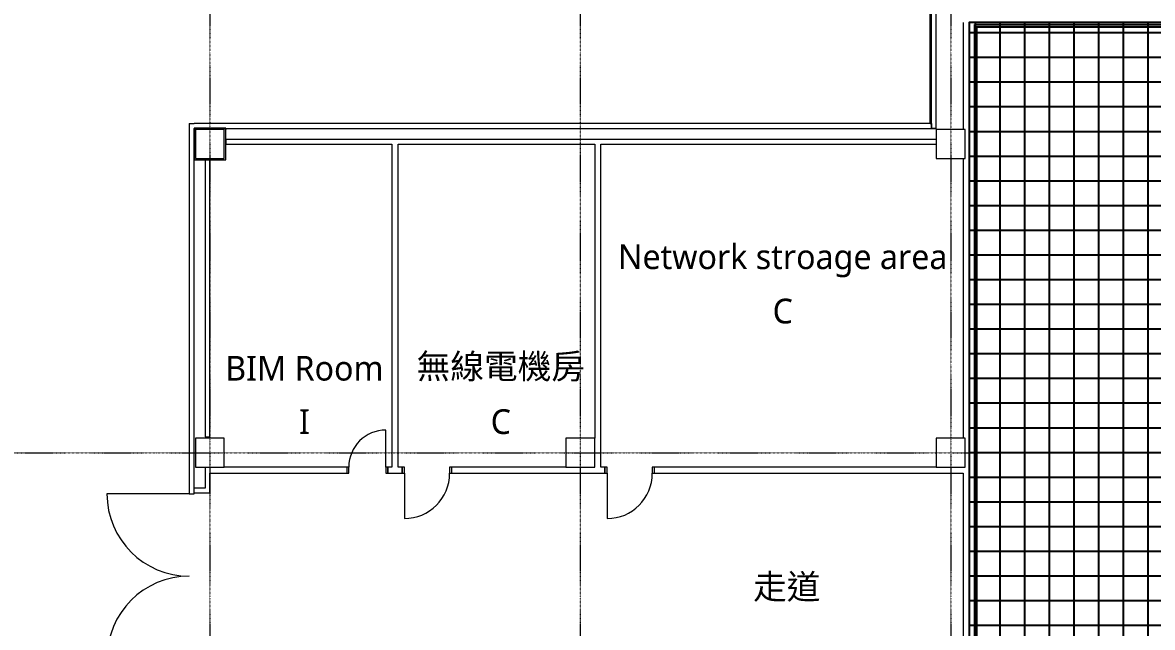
# Model space of a CAD drawing. Extents: x -32000 to 290600, y -96057 to 131250.
# Drawn here: x -4550 to 22900, y 70756 to 85450 of the extents above; entities that cross this region are included whole.
import ezdxf
from ezdxf.enums import TextEntityAlignment as Align

# ---------------------------------------------------------------- set-up
doc = ezdxf.new("R2010")
doc.units = 0
doc.linetypes.add('H12PL3$0$JJP_三點線', pattern=[0.9, 0.3, -0.15, 0, -0.15, 0, -0.15, 0, -0.15])
for name, color, linetype in [('H12PL3$0$A-WALL-EX', 252, 'Continuous'), ('H12PL3$0$A-WALL-IN', 252, 'Continuous'), ('H12PL3$0$A-ZONE', 252, 'Continuous'), ('H12PL3$0$Door', 252, 'Continuous'), ('H12PL3$0$S-COL', 252, 'Continuous'), ('H12PL3$0$S-GRID', 252, 'Continuous'), ('XFDP30-200K$0$A-W-P1S (200K)', 2, 'Continuous'), ('XFDR30-200K$0$A-R-Plan(200K)', 141, 'Continuous')]:
    doc.layers.add(name, color=color, linetype=linetype)
doc.layers.add('XFDP30-200K$0$A-Area (200K)', color=7, linetype='Continuous', plot=False)
doc.layers.add('XFDR30-200K$0$A-Area (200K)', color=171, linetype='Continuous', plot=False)
doc.styles.add('H12PL3$0$Standard', font='', dxfattribs={"width": 0.8})
doc.styles.get('H12PL3$0$Standard').set_extended_font_data('Microsoft JhengHei')

# ---------------------------------------------------------------- blocks, each defined once
blk = doc.blocks.new('XFDP30-200K')
at = {"layer": 'XFDP30-200K$0$A-Area (200K)'}
blk.add_lwpolyline([(174600, 89650), (43650, 89650), (43650, 85450), (18450, 85450), (18450, 60390), (23000, 60390), (23000, 55815), (18449, 55815), (18449, 350), (127550, 350), (127550, -2100), (150850, -2100), (150850, 350), (174600, 350)], close=True, dxfattribs=at)
at = {"layer": 'XFDP30-200K$0$A-W-P1S (200K)'}
for p, q in [((18575, 85400), (43775, 85400)), ((18575, 85400), (18575, 60440)), ((18625, 85350), (43825, 85350)), ((18625, 85350), (18625, 60490))]:
    blk.add_line(p, q, dxfattribs=at)
blk = doc.blocks.new('H12PL3')
at = {"layer": 'H12PL3$0$A-WALL-EX', "lineweight": 0}
for p, q in [((17535, 83000), (17535, 91665)), ((17500, 83000), (17535, 83000)), ((17500, 83000), (17535, 83000)), ((17535, 83000), (17535, 82880)), ((17535, 83000), (17535, 82880)), ((17535, 82972), (17535, 83000)), ((17535, 82972), (17535, 83000)), ((17535, 82880), (17535, 82972)), ((17535, 82880), (17535, 82972)), ((17535, 82880), (17535, 82972)), ((17650, 82880), (17650, 83000)), ((17650, 82880), (17650, 83000)), ((17535, 82880), (17650, 82880)), ((17535, 82880), (17650, 82880)), ((-500, 74000), (-385, 74000)), ((-385, 74000), (-380, 74000))]:
    blk.add_line(p, q, dxfattribs=at)
at = {"layer": 'H12PL3$0$A-WALL-EX', "lineweight": 0, "flags": 128}
for points in [[(17500, 83000), (17500, 91700)], [(17500, 83000), (17500, 91700)], [(17500, 83000), (17500, 91700)], [(17500, 83000), (17500, 91700)], [(17500, 83000), (17500, 91700)], [(17500, 91700), (17500, 83000)], [(17650, 82880), (17650, 91550)], [(-500, 83000), (-380, 83000)], [(-500, 83000), (-500, 74000)], [(17500, 83000), (-380, 83000)], [(-380, 82880), (17535, 82880)], [(-380, 74000), (-380, 82880)], [(17650, 82880), (17535, 82880)], [(17650, 82880), (17535, 82880)]]:
    blk.add_lwpolyline(points, dxfattribs=at)
at = {"layer": 'H12PL3$0$A-WALL-IN', "lineweight": 0}
for p, q in [((3325, 74650), (3325, 74500)), ((4325, 74650), (4325, 74500)), ((4675, 74500), (4675, 74650)), ((5875, 74500), (5875, 74650)), ((9600, 74500), (9600, 74650)), ((10800, 74500), (10800, 74650))]:
    blk.add_line(p, q, dxfattribs=at)
at = {"layer": 'H12PL3$0$A-WALL-IN', "lineweight": 0, "flags": 128}
for points in [[(18300, 85450), (18300, 82850)], [(18450, 29050), (18450, 85450)], [(-385, 82885), (-385, 82850)], [(385, 82885), (-385, 82885)], [(-385, 82850), (-385, 82115)], [(385, 82885), (385, 82850)], [(385, 82150), (385, 82850)], [(17650, 82613), (385, 82613)], [(385, 82613), (385, 82500)], [(385, 82500), (4425, 82500)], [(4425, 82500), (4425, 74650)], [(4575, 74650), (4575, 82500)], [(4575, 82500), (9350, 82500)], [(9350, 82500), (9350, 75350)], [(9500, 82500), (17650, 82500)], [(9500, 74650), (9500, 82500)], [(-385, 82115), (-350, 82115)], [(-350, 82115), (385, 82115)], [(0, 82115), (-113, 82115)], [(-113, 82115), (-113, 75385)], [(0, 75385), (0, 82115)], [(385, 82115), (385, 82150)], [(18300, 82150), (18300, 75350)], [(-113, 75385), (0, 75385)], [(-113, 74650), (-113, 74138)], [(0, 74138), (0, 74500)], [(0, 74500), (3325, 74500)], [(3325, 74650), (350, 74650)], [(4425, 74650), (4325, 74650)], [(4325, 74500), (4675, 74500)], [(4675, 74650), (4575, 74650)], [(8650, 74650), (5875, 74650)], [(5875, 74500), (9600, 74500)], [(9600, 74650), (9500, 74650)], [(17650, 74650), (10800, 74650)], [(10800, 74500), (18300, 74500)], [(18300, 74500), (18300, 60350)], [(-113, 74138), (-380, 74138)], [(-380, 74025), (-380, 74138)], [(0, 74025), (0, 74138)], [(-380, 74025), (0, 74025)]]:
    blk.add_lwpolyline(points, dxfattribs=at)
at = {"layer": 'H12PL3$0$Door', "lineweight": 0}
for p, q in [((4275, 74650), (4275, 75550)), ((3375, 74650), (3325, 74650)), ((3325, 74650), (3325, 74500)), ((3325, 74650), (3325, 74500)), ((3325, 74650), (3325, 74500)), ((3325, 74500), (3375, 74500)), ((3375, 74500), (3375, 74650)), ((4325, 74650), (4275, 74650)), ((4275, 74650), (4275, 74500)), ((4275, 74500), (4325, 74500)), ((4325, 74500), (4325, 74650)), ((4325, 74650), (4325, 74500)), ((4325, 74650), (4325, 74500)), ((4725, 74650), (4675, 74650)), ((4675, 74650), (4675, 74500)), ((4675, 74500), (4675, 74650)), ((4675, 74500), (4675, 74650)), ((4675, 74500), (4725, 74500)), ((4725, 74500), (4725, 74650)), ((4725, 74500), (4725, 73400)), ((5875, 74650), (5825, 74650)), ((5825, 74650), (5825, 74500)), ((5825, 74500), (5875, 74500)), ((5875, 74500), (5875, 74650)), ((5875, 74500), (5875, 74650)), ((5875, 74500), (5875, 74650)), ((9650, 74650), (9600, 74650)), ((9600, 74650), (9600, 74500)), ((9600, 74500), (9600, 74650)), ((9600, 74500), (9600, 74650)), ((9600, 74500), (9650, 74500)), ((9650, 74500), (9650, 74650)), ((9650, 74500), (9650, 73400)), ((10800, 74650), (10750, 74650)), ((10750, 74650), (10750, 74500)), ((10750, 74500), (10800, 74500)), ((10800, 74500), (10800, 74650)), ((10800, 74500), (10800, 74650)), ((10800, 74500), (10800, 74650)), ((-500, 74000), (-2500, 74000)), ((-500, 74000), (-385, 74000)), ((-500, 74000), (-385, 74000)), ((-385, 74000), (-380, 74000))]:
    blk.add_line(p, q, dxfattribs=at)
for centre, radius, start, end in [((4275, 74650), 900, 90, 180), ((4725, 74500), 1100, 270, 0), ((9650, 74500), 1100, 270, 0), ((-500, 74000), 2000, 180, 270), ((-500, 70000), 2000, 90, 180)]:
    blk.add_arc(centre, radius, start, end, dxfattribs=at)
at = {"layer": 'H12PL3$0$S-COL', "lineweight": 0, "flags": 128}
for points in [[(-350, 82150), (350, 82150), (350, 82850), (-350, 82850)], [(17650, 82150), (18350, 82150), (18350, 82850), (17650, 82850)], [(-350, 74650), (350, 74650), (350, 75350), (-350, 75350)], [(8650, 74650), (9350, 74650), (9350, 75350), (8650, 75350)], [(17650, 74650), (18350, 74650), (18350, 75350), (17650, 75350)]]:
    blk.add_lwpolyline(points, close=True, dxfattribs=at)
at = {"layer": 'H12PL3$0$S-GRID', "linetype": 'H12PL3$0$JJP_三點線', "lineweight": 0}
for p, q in [((0, 128250), (0, -28000)), ((9000, 128250), (9000, -28000)), ((18000, 128250), (18000, -28000)), ((-29000, 75000), (289600, 75000))]:
    blk.add_line(p, q, dxfattribs=at)
blk.add_blockref('XFDP30-200K', (0, 0))
at = {"layer": 'H12PL3$0$A-ZONE', "style": 'H12PL3$0$Standard'}
for s, p in [('Network stroage area', (13918.34, 80061.08)), ('C', (13918.34, 78741.61)), ('無線電機房', (7069.04, 77397.96)), ('BIM Room', (2296.32, 77352.6)), ('I', (2296.32, 76055.3)), ('C', (7069.04, 76055.3)), ('走道', (14015.95, 72044.49))]:
    blk.add_text(s, height=600, dxfattribs=at).set_placement(p, align=Align.TOP_CENTER)
blk = doc.blocks.new('XFDR30-200K')
at = {"layer": 'XFDR30-200K$0$A-Area (200K)', "elevation": 0}
blk.add_lwpolyline([(43650, 85450), (18450, 85450), (18450, 60340), (22950, 60340)], dxfattribs=at)
at = {"layer": 'XFDR30-200K$0$A-R-Plan(200K)'}
for p, q in [((18600, 60390), (18600, 85450)), ((19200, 60390), (19200, 85450)), ((19800, 60390), (19800, 85450)), ((20400, 60390), (20400, 85450)), ((21000, 60390), (21000, 85450)), ((21600, 60390), (21600, 85450)), ((22200, 60390), (22200, 85450)), ((22800, 60390), (22800, 85450)), ((174600, 85200), (18450, 85200)), ((174600, 84600), (18450, 84600)), ((174600, 84000), (18450, 84000)), ((174600, 83400), (18450, 83400)), ((174600, 82800), (18450, 82800)), ((174600, 82200), (18450, 82200)), ((174600, 81600), (18450, 81600)), ((174600, 81000), (18450, 81000)), ((174600, 80400), (18450, 80400)), ((174600, 79800), (18450, 79800)), ((174600, 79200), (18450, 79200)), ((174600, 78600), (18450, 78600)), ((174600, 78000), (18450, 78000)), ((174600, 77400), (18450, 77400)), ((174600, 76800), (18450, 76800)), ((174600, 76200), (18450, 76200)), ((174600, 75600), (18450, 75600)), ((126600, 75000), (18450, 75000)), ((174600, 74400), (18450, 74400)), ((174600, 73800), (18450, 73800)), ((174600, 73200), (18450, 73200)), ((174600, 72600), (18450, 72600)), ((174600, 72000), (18450, 72000)), ((174600, 71400), (18450, 71400)), ((174600, 70800), (18450, 70800))]:
    blk.add_line(p, q, dxfattribs=at)

msp = doc.modelspace()

# ---------------------------------------------------------------- block references
for name in ['H12PL3', 'XFDR30-200K']:
    msp.add_blockref(name, (0, 0))

doc.saveas('drawing.dxf')
